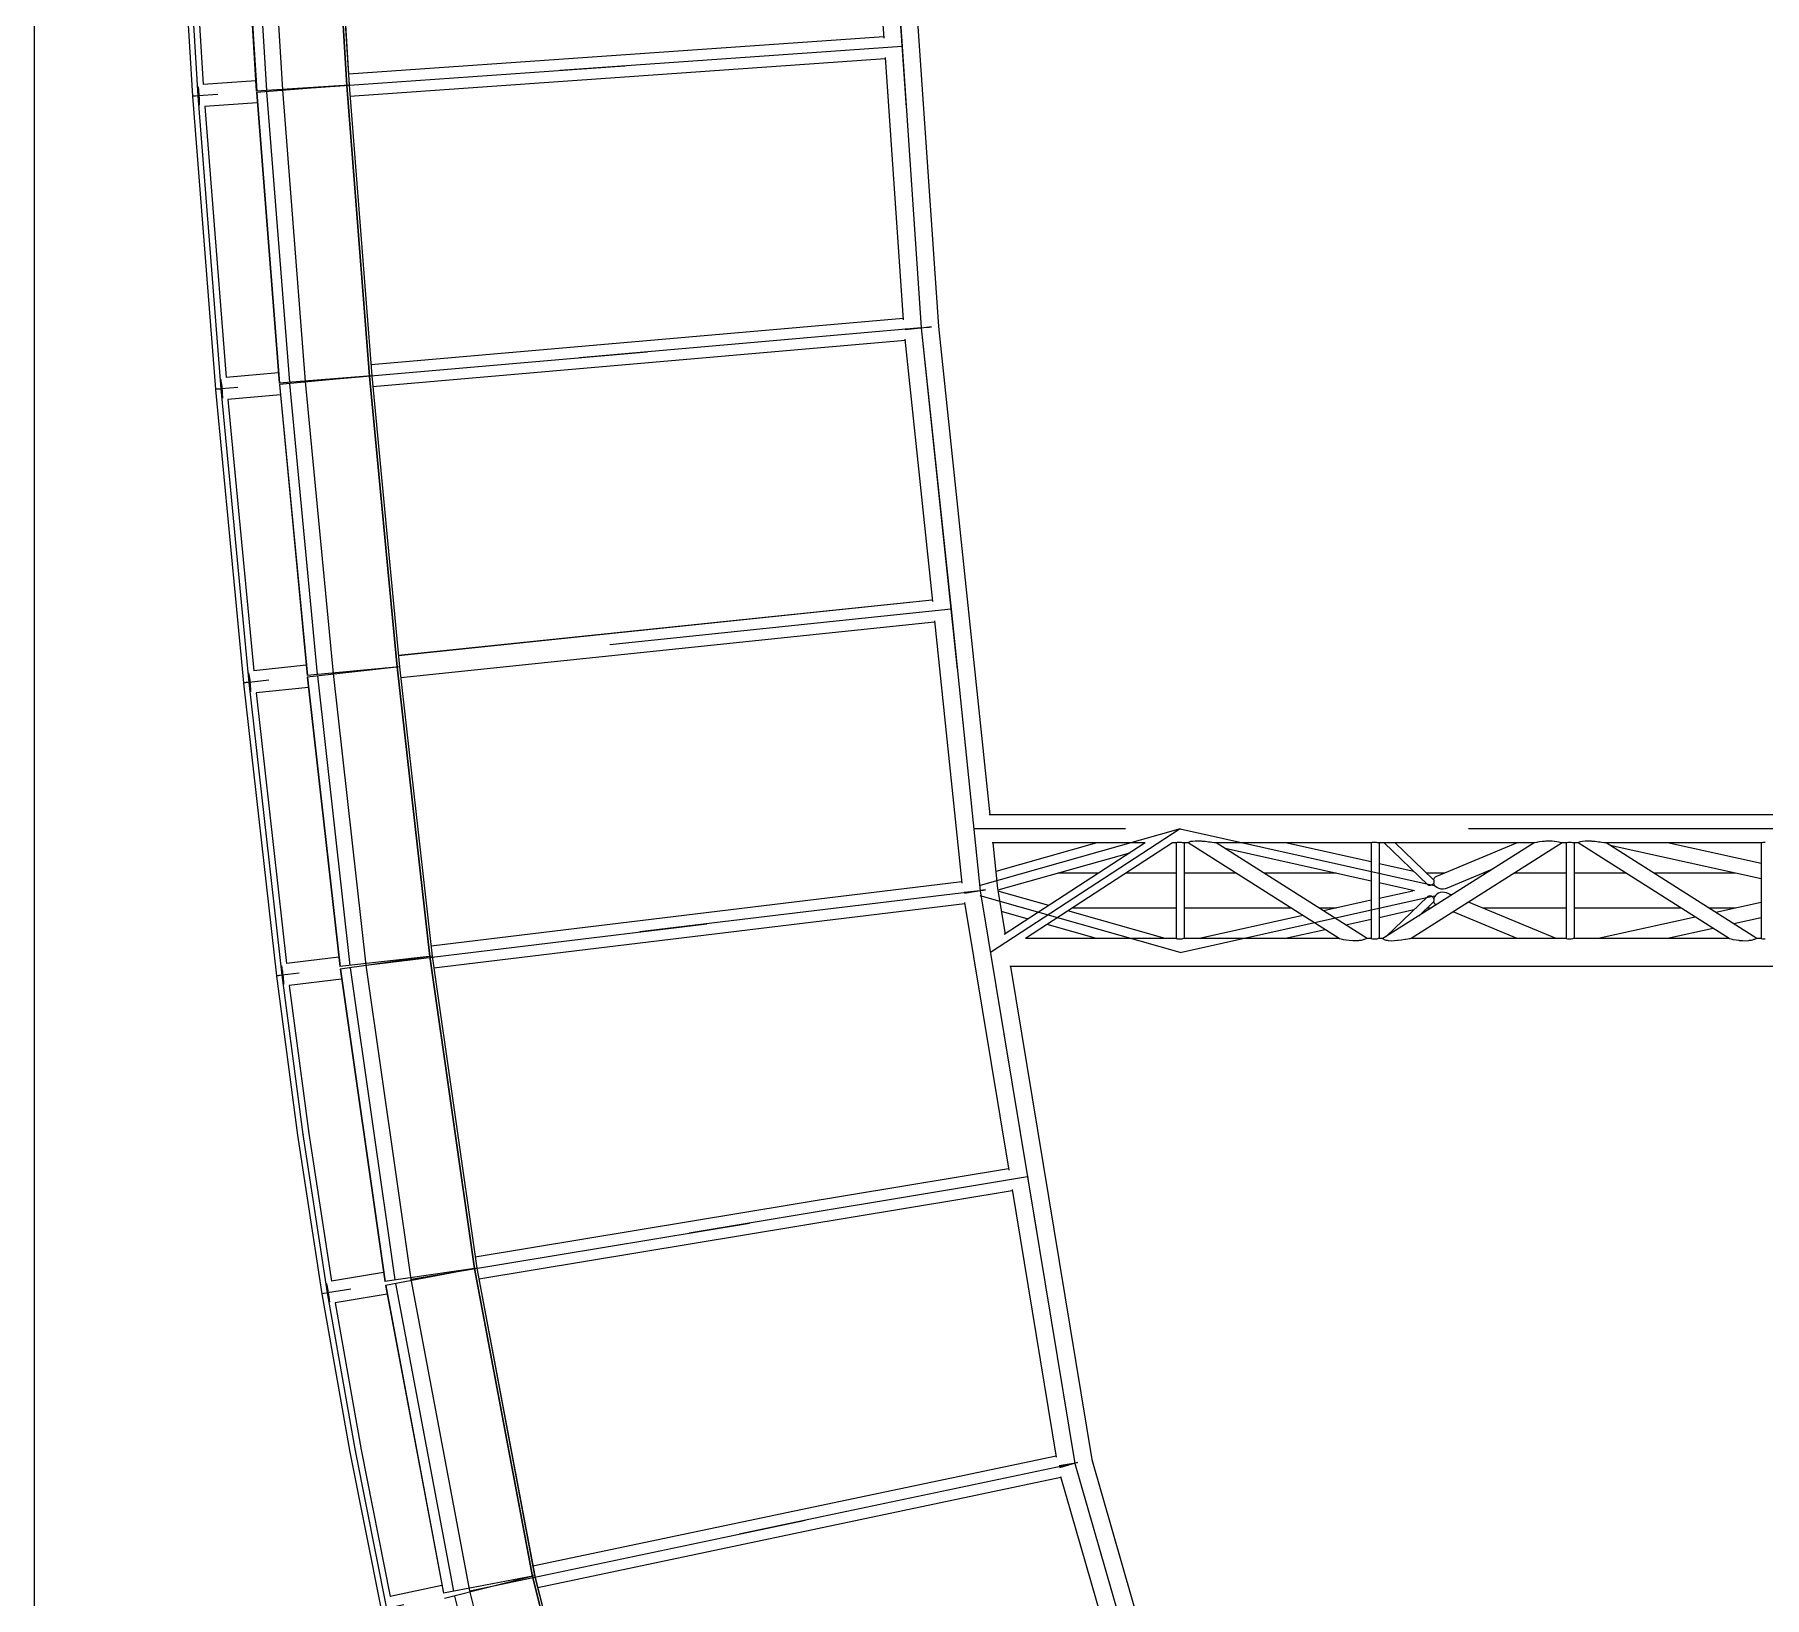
# Model space of a CAD drawing. Header units: millimetres. Extents: x 150209.93 to 150215.05, y 136675.65 to 136679.93.
# Drawn here: x 150209.925 to 150210.429, y 136676.933 to 136677.388 of the extents above; entities that cross this region are included whole.
import ezdxf

# ---------------------------------------------------------------- set-up
doc = ezdxf.new("R2010")
doc.units = ezdxf.units.MM
doc.header["$LTSCALE"] = 0.25
doc.linetypes.add('CENTER', pattern=[50.8, 31.75, -6.35, 6.35, -6.35])
doc.linetypes.add('XKITLINE00', pattern=[0])

# ---------------------------------------------------------------- blocks, each defined once
blk = doc.blocks.new('çatıı')
at = {"color": 8, "linetype": 'CENTER'}
for p, q in [((6220.7, 9180.3), (6277.3, 8360.3)), ((6220.7, 9180.3), (6277.3, 8360.3)), ((6220.7, 9180.3), (6249.4, 8770.3)), ((5346.6, 8707.2), (5320.5, 9132.6)), ((5440, 8713.7), (5413.9, 9137.4)), ((5223.4, 8698.5), (5197.1, 9126.1)), ((6249.4, 8770.3), (5223.4, 8698.5)), ((5346.6, 8707.2), (6249.4, 8770.3)), ((6249.4, 8770.3), (6277.3, 8360.3)), ((5256.9, 8271.5), (5223.4, 8698.5)), ((5379.9, 8282.2), (5346.6, 8707.2)), ((5473.2, 8290.3), (5440, 8713.7)), ((6277.3, 8360.3), (5256.9, 8271.5)), ((5379.9, 8282.2), (6277.3, 8360.3)), ((6277.3, 8360.3), (6363.3, 7540.3)), ((6277.3, 8360.3), (6363.3, 7540.3)), ((6277.3, 8360.3), (6320.7, 7950.3)), ((5297.7, 7843.9), (5256.9, 8271.5)), ((5420.5, 7856.6), (5379.9, 8282.2)), ((5513.6, 7866.3), (5473.2, 8290.3)), ((6320.7, 7950.3), (5297.7, 7843.9)), ((6320.7, 7950.3), (5420.5, 7856.6)), ((6320.7, 7950.3), (6363.3, 7540.3)), ((5345.8, 7417), (5297.7, 7843.9)), ((5468.4, 7431.8), (5420.5, 7856.6)), ((5561.1, 7444.5), (5513.6, 7866.3)), ((7574.7, 7630.3), (6354, 7630.3)), ((6654.7, 7630.3), (6363.3, 7547.8)), ((6654.7, 7630.3), (6378.2, 7450.3)), ((6654.7, 7630.3), (7024.8, 7547.8)), ((6363.3, 7540.3), (5345.8, 7417)), ((5468.4, 7431.8), (6363.3, 7540.3)), ((6363.3, 7540.3), (6432.3, 7123.1)), ((6363.3, 7540.3), (6501.3, 6705.8)), ((6363.3, 7540.3), (6501.3, 6705.8)), ((6654.7, 7450.3), (6363.3, 7532.8)), ((6654.7, 7450.3), (7024.8, 7532.8)), ((5626.2, 6989.6), (5561.1, 7444.5)), ((5376.3, 7185.2), (5345.8, 7417)), ((5533.8, 6974.3), (5468.4, 7431.8)), ((5411.9, 6954.1), (5376.3, 7185.2)), ((6432.3, 7123.1), (5411.9, 6954.1)), ((5533.8, 6974.3), (6432.4, 7123.1)), ((6432.3, 7123.1), (6501.3, 6705.8)), ((5710.5, 6541.1), (5626.2, 6989.6)), ((5619.2, 6519.9), (5533.8, 6974.3)), ((5452.6, 6723.8), (5411.9, 6954.1)), ((5498.4, 6494.5), (5452.6, 6723.8)), ((6501.3, 6705.8), (5498.4, 6494.5)), ((5619.2, 6519.9), (6501.3, 6705.8)), ((6501.3, 6705.8), (6731.6, 5903.8)), ((6501.3, 6705.8), (6731.6, 5903.8)), ((6501.3, 6705.8), (6616.5, 6304.8)), ((5827.2, 6077.5), (5710.5, 6541.1)), ((5737, 6051.8), (5619.2, 6519.9))]:
    blk.add_line(p, q, dxfattribs=at)
at = {"color": 8, "linetype": 'XKITLINE00'}
for p, q in [((6196.3, 9164.8), (6222.7, 8782.6)), ((5282.1, 9129.3), (5308.1, 8705.6)), ((5282.6, 9129.3), (5308.6, 8705.6)), ((5296.9, 9130.2), (5322.9, 8706.5)), ((5413.9, 9137.4), (5440, 8713.7)), ((5417.2, 9137.5), (5443.2, 8713.9)), ((5417.3, 9137.6), (5443.3, 8713.9)), ((5188.7, 9125.6), (5215, 8698)), ((5206.5, 9110.5), (5230.8, 8715.2)), ((6253.8, 9070), (6302.6, 8362.5)), ((6222.5, 8784.6), (5442.3, 8730)), ((6222.5, 8784.6), (5442.3, 8730)), ((6224.7, 8752.4), (5444.6, 8697.8)), ((6224.7, 8752.4), (5444.6, 8697.8)), ((6224.6, 8754.4), (6251, 8372.2)), ((5224.4, 8698.6), (5215, 8697.9)), ((5224.4, 8698.6), (5219.2, 8698.3)), ((5222.9, 8712.3), (5223, 8712)), ((5223, 8712), (5223.3, 8710)), ((5223, 8711.7), (5223, 8711.5)), ((5223, 8711.5), (5223.3, 8709.6)), ((5223.3, 8710), (5223.6, 8707.6)), ((5223.3, 8709.6), (5223.6, 8707.3)), ((5223.6, 8707.6), (5223.9, 8704.8)), ((5223.6, 8707.3), (5223.9, 8704.6)), ((5223.9, 8704.8), (5224.2, 8701.8)), ((5223.9, 8704.6), (5224.1, 8701.7)), ((5224.1, 8701.7), (5224.4, 8698.6)), ((5224.2, 8701.8), (5224.4, 8698.6)), ((5224.4, 8698.6), (5224.6, 8695.5)), ((5224.4, 8698.6), (5224.6, 8695.6)), ((5307.2, 8720.6), (5230.8, 8715.3)), ((5443.3, 8713.9), (5308.1, 8705.6)), ((5443.3, 8714), (5308.3, 8703.4)), ((5308.3, 8703.4), (5341.5, 8280)), ((5308.7, 8703.4), (5341.9, 8280)), ((5323.1, 8704.5), (5356.3, 8281.2)), ((5440, 8713.7), (5473.2, 8290.3)), ((5443.2, 8713.9), (5476.4, 8290.6)), ((5443.2, 8713.9), (5443.2, 8713.9)), ((5443.2, 8713.9), (5443.2, 8713.9)), ((5443.3, 8714), (5476.5, 8290.6)), ((5216.1, 8698.1), (5215, 8698)), ((5215, 8697.9), (5248.5, 8270.9)), ((5219.2, 8698.3), (5216.1, 8698.1)), ((5219.4, 8698.3), (5219.2, 8698.3)), ((5222.4, 8698.5), (5222.4, 8698.5)), ((5222.4, 8698.5), (5222.4, 8698.5)), ((5222.4, 8698.5), (5222.4, 8698.5)), ((5222.4, 8698.5), (5222.4, 8698.5)), ((5224.6, 8695.6), (5224.7, 8692.7)), ((5224.6, 8695.5), (5224.7, 8692.4)), ((5224.7, 8692.7), (5224.8, 8690)), ((5224.7, 8692.4), (5224.8, 8689.7)), ((5224.8, 8690), (5224.8, 8687.6)), ((5224.8, 8689.7), (5224.9, 8687.2)), ((5224.8, 8687.6), (5224.8, 8685.6)), ((5224.8, 8685.6), (5224.8, 8685.5)), ((5224.9, 8687.2), (5224.9, 8685.2)), ((5224.9, 8685.2), (5224.9, 8684.9)), ((5309.4, 8688.4), (5233, 8683)), ((5233, 8683.1), (5264, 8288.3)), ((6250.8, 8374.2), (5475.3, 8306.7)), ((6250.8, 8374.2), (5475.3, 8306.7)), ((6281.2, 8360.7), (6253.9, 8357.8)), ((6281.2, 8360.5), (6253.9, 8358.7)), ((6272.4, 8359.9), (6272.4, 8359.8)), ((6272.6, 8360), (6272.6, 8359.8)), ((6285.1, 8361.1), (6281.2, 8360.7)), ((6285.1, 8360.8), (6281.2, 8360.5)), ((6288.7, 8361.5), (6285.1, 8361.1)), ((6288.8, 8361.1), (6285.1, 8360.8)), ((6292.1, 8361.8), (6288.7, 8361.5)), ((6292.2, 8361.3), (6288.8, 8361.1)), ((6302.6, 8362.5), (6377.3, 7650.6)), ((6253.6, 8342), (5478.1, 8274.6)), ((6253.6, 8342), (5478.1, 8274.5)), ((6253.4, 8344), (6293.6, 7961.7)), ((5257.8, 8271.6), (5248.5, 8270.7)), ((5250.9, 8271.1), (5248.5, 8270.9)), ((5248.5, 8270.7), (5289.3, 7843.1)), ((5254.7, 8271.3), (5250.9, 8271.1)), ((5257.8, 8271.6), (5254.7, 8271.3)), ((5255.9, 8271.4), (5255.9, 8271.4)), ((5255.9, 8271.4), (5255.9, 8271.4)), ((5255.9, 8271.4), (5255.9, 8271.4)), ((5255.9, 8271.4), (5255.9, 8271.4)), ((5256.2, 8285.3), (5256.3, 8284.9)), ((5256.3, 8284.9), (5256.6, 8283)), ((5256.3, 8284.6), (5256.3, 8284.5)), ((5256.3, 8284.5), (5256.6, 8282.6)), ((5256.6, 8283), (5256.9, 8280.5)), ((5256.6, 8282.6), (5256.9, 8280.2)), ((5256.9, 8280.5), (5257.3, 8277.8)), ((5256.9, 8280.2), (5257.3, 8277.5)), ((5257.3, 8277.8), (5257.6, 8274.7)), ((5257.3, 8277.5), (5257.6, 8274.6)), ((5257.6, 8274.7), (5257.9, 8271.6)), ((5257.6, 8274.6), (5257.8, 8271.6)), ((5257.8, 8271.6), (5258.1, 8268.6)), ((5257.9, 8271.6), (5258.1, 8268.5)), ((5340.3, 8295), (5264, 8288.3)), ((5476.5, 8290.6), (5341.5, 8280)), ((5476.5, 8290.6), (5341.7, 8277.8)), ((5341.7, 8277.8), (5382.1, 7853.8)), ((5342.1, 8277.8), (5382.6, 7853.8)), ((5356.4, 8279.2), (5396.9, 7855.2)), ((5473.2, 8290.3), (5513.6, 7866.3)), ((5476.4, 8290.6), (5516.9, 7866.7)), ((5476.4, 8290.6), (5476.4, 8290.6)), ((5476.4, 8290.6), (5476.4, 8290.6)), ((5476.5, 8290.6), (5517, 7866.6)), ((5258.1, 8268.6), (5258.3, 8265.7)), ((5258.1, 8268.5), (5258.3, 8265.4)), ((5258.3, 8265.7), (5258.4, 8263)), ((5258.3, 8265.4), (5258.5, 8262.7)), ((5258.4, 8263), (5258.5, 8260.6)), ((5258.5, 8262.7), (5258.6, 8260.2)), ((5258.5, 8260.6), (5258.5, 8258.6)), ((5258.5, 8258.6), (5258.5, 8258.5)), ((5258.6, 8260.2), (5258.6, 8258.2)), ((5258.6, 8258.2), (5258.6, 8257.9)), ((5343.1, 8262.8), (5266.8, 8256.2)), ((5266.8, 8256.2), (5304.5, 7860.8)), ((6293.3, 7963.7), (5515.5, 7882.7)), ((6293.3, 7963.7), (5515.5, 7882.8)), ((6296.7, 7931.6), (5518.8, 7850.6)), ((6296.7, 7931.5), (5518.8, 7850.6)), ((6296.5, 7933.6), (6336.6, 7551.3)), ((5380.7, 7868.7), (5304.5, 7860.8)), ((5517, 7866.6), (5382.1, 7853.8)), ((5517, 7866.7), (5382.4, 7851.5)), ((5516.9, 7866.7), (5516.9, 7866.6)), ((5516.9, 7866.7), (5516.9, 7866.7)), ((5516.9, 7866.6), (5564.3, 7444.9)), ((5517, 7866.7), (5564.5, 7444.8)), ((5298.7, 7844), (5289.3, 7842.9)), ((5291.8, 7843.3), (5289.3, 7843.1)), ((5289.3, 7842.9), (5337.4, 7416)), ((5293.7, 7843.5), (5291.8, 7843.3)), ((5298.7, 7844), (5293.5, 7843.5)), ((5296.7, 7843.8), (5296.7, 7843.8)), ((5296.7, 7843.8), (5296.7, 7843.7)), ((5296.7, 7843.8), (5296.7, 7843.8)), ((5296.7, 7843.8), (5296.7, 7843.8)), ((5296.8, 7857.6), (5296.9, 7857.3)), ((5296.9, 7857.3), (5297.2, 7855.3)), ((5296.9, 7857), (5296.9, 7856.8)), ((5296.9, 7856.8), (5297.2, 7854.9)), ((5297.2, 7855.3), (5297.6, 7852.9)), ((5297.2, 7854.9), (5297.6, 7852.6)), ((5297.6, 7852.9), (5298, 7850.1)), ((5297.6, 7852.6), (5298, 7849.9)), ((5298, 7850.1), (5298.4, 7847.1)), ((5298, 7849.9), (5298.3, 7847)), ((5298.3, 7847), (5298.7, 7844)), ((5298.4, 7847.1), (5298.7, 7844)), ((5298.7, 7844), (5299, 7840.8)), ((5298.7, 7844), (5299, 7840.9)), ((5382.4, 7851.5), (5429.9, 7429.7)), ((5382.8, 7851.6), (5430.3, 7429.7)), ((5397.1, 7853.2), (5444.6, 7431.3)), ((5513.6, 7866.3), (5561.1, 7444.5)), ((5299, 7840.9), (5299.2, 7838)), ((5299, 7840.8), (5299.3, 7837.8)), ((5299.2, 7838), (5299.4, 7835.3)), ((5299.3, 7837.8), (5299.5, 7835)), ((5299.4, 7835.3), (5299.5, 7833)), ((5299.5, 7835), (5299.6, 7832.6)), ((5299.5, 7833), (5299.6, 7831)), ((5299.6, 7832.6), (5299.6, 7830.6)), ((5299.6, 7831), (5299.6, 7830.9)), ((5299.6, 7830.6), (5299.6, 7830.2)), ((5307.8, 7828.7), (5352.3, 7434)), ((5384, 7836.6), (5307.9, 7828.7)), ((7574.7, 7650.6), (6376.5, 7650.6)), ((6603.5, 7610), (6380.5, 7610)), ((6381.5, 7610), (6388.5, 7543.7)), ((6533, 7610), (6385.9, 7568.3)), ((6580.8, 7595.2), (6389, 7540.9)), ((6603.7, 7610.1), (6398.2, 7476.3)), ((6643.5, 7610), (6429.4, 7470.6)), ((6649, 7610), (6643.2, 7610)), ((6649, 7610), (6649, 7470.5)), ((6649.2, 7610), (6649, 7610)), ((6649.5, 7610.1), (6649.2, 7610)), ((6650.1, 7610.3), (6649.5, 7610.1)), ((6651.3, 7610.5), (6650.1, 7610.3)), ((6652.9, 7610.6), (6651.3, 7610.5)), ((6654.7, 7610.5), (6652.9, 7610.6)), ((6656.4, 7610.4), (6654.7, 7610.5)), ((6658, 7610.1), (6656.4, 7610.4)), ((6658.1, 7610.1), (6658, 7610.1)), ((6659.3, 7610), (6658.1, 7610.1)), ((6660.1, 7609.9), (6659.3, 7610)), ((6666.4, 7610), (6659.4, 7610)), ((6659.9, 7610), (6659.8, 7609.9)), ((6660.2, 7610), (6660.1, 7609.9)), ((6660.1, 7609.9), (6660.1, 7609.9)), ((6660.4, 7610), (6660.4, 7470.6)), ((6666.4, 7610.1), (6666.3, 7610)), ((6666.3, 7610), (6666.4, 7609.9)), ((6666.7, 7610.5), (6666.4, 7610.1)), ((6886.4, 7470.5), (6666.4, 7609.9)), ((6667.7, 7610.8), (6666.7, 7610.5)), ((6668, 7611.1), (6667.7, 7610.8)), ((6669.9, 7611.8), (6668, 7611.1)), ((6672.7, 7612.2), (6669.9, 7611.8)), ((6672.8, 7612.2), (6672.7, 7612.2)), ((6676.4, 7612.6), (6672.8, 7612.2)), ((6680.8, 7612.7), (6676.4, 7612.6)), ((6685.9, 7612.3), (6680.8, 7612.7)), ((6687, 7612.2), (6685.9, 7612.3)), ((6691.1, 7611.9), (6687, 7612.2)), ((6696.1, 7611.2), (6691.1, 7611.9)), ((6698.5, 7610.8), (6696.1, 7611.2)), ((6700.6, 7610.6), (6698.5, 7610.8)), ((6704.1, 7610.1), (6700.6, 7610.6)), ((6704.5, 7610.1), (6704.1, 7610.1)), ((6706.2, 7610), (6704.5, 7610.1)), ((6933.2, 7610), (6706, 7610)), ((6706.9, 7609.9), (6706.2, 7610)), ((6707, 7610), (6706.9, 7609.9)), ((6927.1, 7470.6), (6707.1, 7610)), ((6933.1, 7554.3), (6720.1, 7601.7)), ((6933.1, 7582.1), (6808.3, 7610)), ((6933.1, 7610), (6933.1, 7470.5)), ((6933.4, 7610), (6933.1, 7610)), ((6933.7, 7610.1), (6933.4, 7610)), ((6934.2, 7610.3), (6933.7, 7610.1)), ((6935.5, 7610.5), (6934.2, 7610.3)), ((6937.1, 7610.5), (6935.5, 7610.5)), ((6938.8, 7610.5), (6937.1, 7610.5)), ((6940.6, 7610.3), (6938.8, 7610.5)), ((6942.2, 7610.1), (6940.6, 7610.3)), ((6942.2, 7610.1), (6942.2, 7610.1)), ((6943.4, 7610), (6942.2, 7610.1)), ((6944.2, 7609.9), (6943.4, 7610)), ((7170.5, 7610), (6943.6, 7610)), ((6944, 7610), (6944, 7609.9)), ((6944.3, 7609.9), (6944.2, 7609.9)), ((6944.4, 7610), (6944.3, 7609.9)), ((6944.5, 7610), (6944.5, 7470.6)), ((7170.6, 7610), (6950.2, 7470.4)), ((7015.7, 7548.7), (6951.8, 7610)), ((7023.1, 7557.2), (6968.1, 7610)), ((7211.3, 7610), (6991.3, 7470.6)), ((7145.7, 7610), (7028.2, 7561.1)), ((7171.3, 7610.1), (7170.6, 7610)), ((7171.8, 7610.2), (7171.3, 7610.1)), ((7174.5, 7610.7), (7171.8, 7610.2)), ((7175.4, 7610.8), (7174.5, 7610.7)), ((7178.3, 7611.4), (7175.4, 7610.8)), ((7182.7, 7612), (7178.3, 7611.4)), ((7185.5, 7612.2), (7182.7, 7612)), ((7187.5, 7612.4), (7185.5, 7612.2)), ((7192.3, 7612.7), (7187.5, 7612.4)), ((7196.7, 7612.6), (7192.3, 7612.7)), ((7199.7, 7612.2), (7196.7, 7612.6)), ((7200.5, 7612.1), (7199.7, 7612.2)), ((7203.9, 7611.6), (7200.5, 7612.1)), ((7206.4, 7610.9), (7203.9, 7611.6)), ((7206.6, 7610.8), (7206.4, 7610.9)), ((7208.6, 7610.4), (7206.6, 7610.8)), ((7209.5, 7610.1), (7208.6, 7610.4)), ((7210.1, 7610), (7209.5, 7610.1)), ((7211.1, 7609.9), (7210.1, 7610)), ((7217.4, 7610), (7210.6, 7610)), ((7211.3, 7610), (7211.1, 7609.9)), ((7211.1, 7609.9), (7211.1, 7609.9)), ((7217.3, 7610), (7217.3, 7470.5)), ((7217.6, 7610), (7217.3, 7610)), ((7217.8, 7610), (7217.6, 7610)), ((7218.4, 7610.2), (7217.8, 7610)), ((7219.6, 7610.4), (7218.4, 7610.2)), ((7221.2, 7610.5), (7219.6, 7610.4)), ((7223, 7610.5), (7221.2, 7610.5)), ((7224.7, 7610.3), (7223, 7610.5)), ((7226.3, 7610.1), (7224.7, 7610.3)), ((7226.4, 7610), (7226.3, 7610.1)), ((7227.6, 7610), (7226.4, 7610)), ((7234.7, 7610), (7227.6, 7610)), ((7228.4, 7609.9), (7227.6, 7610)), ((7228.2, 7610), (7228.1, 7609.9)), ((7228.5, 7609.9), (7228.4, 7609.9)), ((7228.5, 7610), (7228.5, 7609.9)), ((7228.7, 7610), (7228.7, 7470.6)), ((7235.1, 7610.5), (7234.7, 7610)), ((7234.7, 7610), (7234.7, 7609.9)), ((7234.7, 7610), (7234.7, 7610)), ((7454.8, 7470.5), (7234.7, 7609.9)), ((7236.1, 7610.8), (7235.1, 7610.5)), ((7236.3, 7611.1), (7236.1, 7610.8)), ((7238.3, 7611.7), (7236.3, 7611.1)), ((7241, 7612.1), (7238.3, 7611.7)), ((7241.2, 7612.2), (7241, 7612.1)), ((7244.8, 7612.6), (7241.2, 7612.2)), ((7249.2, 7612.6), (7244.8, 7612.6)), ((7254.3, 7612.3), (7249.2, 7612.6)), ((7255.4, 7612.1), (7254.3, 7612.3)), ((7259.5, 7611.8), (7255.4, 7612.1)), ((7264.6, 7611.2), (7259.5, 7611.8)), ((7266.8, 7610.8), (7264.6, 7611.2)), ((7269, 7610.6), (7266.8, 7610.8)), ((7272.5, 7610.1), (7269, 7610.6)), ((7272.8, 7610), (7272.5, 7610.1)), ((7274.6, 7610), (7272.8, 7610)), ((7501.5, 7610), (7274.1, 7610)), ((7275.2, 7609.9), (7274.6, 7610)), ((7275.2, 7610), (7275.2, 7609.9)), ((7495.4, 7470.6), (7275.4, 7610)), ((7501.4, 7557.4), (7281.5, 7606.1)), ((7501.4, 7579.8), (7365.1, 7610)), ((7501.4, 7610), (7501.4, 7470.5)), ((7501.7, 7610), (7501.4, 7610)), ((7502, 7610), (7501.7, 7610)), ((7502.5, 7610.2), (7502, 7610)), ((7503.8, 7610.4), (7502.5, 7610.2)), ((7505.4, 7610.5), (7503.8, 7610.4)), ((7507.1, 7610.5), (7505.4, 7610.5)), ((6535.5, 7565.7), (6476.5, 7565.7)), ((6649, 7565.7), (6575.5, 7565.7)), ((6736.3, 7565.7), (6660.4, 7565.7)), ((6881.9, 7565.7), (6777, 7565.7)), ((6995.2, 7568.3), (6944.5, 7579.6)), ((7039.3, 7565.7), (7014.2, 7565.7)), ((7108.9, 7571), (7044, 7543.9)), ((7100.6, 7565.7), (7096.3, 7565.7)), ((7217.3, 7565.7), (7141.4, 7565.7)), ((7304.6, 7565.7), (7228.7, 7565.7)), ((7464.1, 7565.7), (7345.4, 7565.7)), ((6336.4, 7553.3), (5562.8, 7459.5)), ((6336.4, 7553.3), (5562.8, 7459.5)), ((6363.3, 7540.3), (6340, 7537.8)), ((6363.3, 7540.3), (6340.1, 7536.4)), ((6358.5, 7539.8), (6358.6, 7539.5)), ((6358.7, 7539.8), (6358.7, 7539.5)), ((6367.2, 7540.9), (6363.3, 7540.3)), ((6367.3, 7540.7), (6363.3, 7540.3)), ((6371.1, 7541.6), (6367.2, 7540.9)), ((6371.1, 7541.1), (6367.3, 7540.7)), ((6388.5, 7543.7), (6399.5, 7477.1)), ((6463.3, 7518.7), (6390.8, 7539.2)), ((6996.1, 7540.2), (6944.5, 7551.7)), ((6993.6, 7539.8), (6944.5, 7528.9)), ((7017.2, 7548), (7015.7, 7548.7)), ((7018.9, 7547.8), (7017.2, 7548)), ((7020.6, 7548.1), (7018.9, 7547.8)), ((7022.2, 7548.9), (7020.6, 7548.1)), ((7023.3, 7550), (7022.2, 7548.9)), ((7023.1, 7557.2), (7023, 7557.2)), ((7023.4, 7556.8), (7023.1, 7557.2)), ((7023.5, 7550.2), (7023.3, 7550)), ((7023.9, 7556.4), (7023.4, 7556.8)), ((7024, 7551), (7023.5, 7550.2)), ((7024, 7556.6), (7023.9, 7556.4)), ((7024.1, 7556.8), (7024, 7556.6)), ((7024, 7556.3), (7024.2, 7555.5)), ((7024.2, 7551.8), (7024, 7551)), ((7024.8, 7558.4), (7024.1, 7556.8)), ((7024.1, 7551.3), (7024.4, 7550.1)), ((7024.2, 7555.5), (7024.3, 7555.2)), ((7024.4, 7553.4), (7024.2, 7551.8)), ((7024.3, 7555.2), (7024.4, 7553.6)), ((7024.4, 7553.6), (7024.4, 7553.4)), ((7024.4, 7550.1), (7024.6, 7550)), ((7024.6, 7550), (7025.6, 7548)), ((7026, 7559.6), (7024.8, 7558.4)), ((7025.6, 7548), (7027.3, 7546.2)), ((7026.3, 7559.9), (7026, 7559.6)), ((7028.2, 7561.1), (7026.3, 7559.9)), ((7027.3, 7546.2), (7027.4, 7546.1)), ((7029.5, 7544.5), (7027.4, 7546.1)), ((7032.1, 7543.3), (7029.5, 7544.5)), ((7035, 7542.7), (7032.1, 7543.3)), ((7038, 7542.6), (7035, 7542.7)), ((7041.1, 7543), (7038, 7542.6)), ((7044, 7543.9), (7041.1, 7543)), ((6340.7, 7521.3), (5567, 7427.5)), ((6340.7, 7521.3), (5567, 7427.5)), ((6340.4, 7523.1), (6404.9, 7132.9)), ((6649, 7514.9), (6497.4, 7514.9)), ((6816.5, 7514.9), (6660.4, 7514.9)), ((6881.8, 7514.9), (6857.2, 7514.9)), ((6933.1, 7526.3), (6863.6, 7510.8)), ((7015.5, 7531.8), (6954.4, 7473.1)), ((7023, 7523.2), (7002.3, 7503.4)), ((7020.4, 7514.9), (7014.2, 7514.9)), ((7017.1, 7532.5), (7015.5, 7531.8)), ((7016.5, 7517), (7016.4, 7516.9)), ((7018.8, 7532.7), (7017.1, 7532.5)), ((7020.5, 7532.3), (7018.8, 7532.7)), ((7022.1, 7531.5), (7020.5, 7532.3)), ((7023.2, 7530.4), (7022.1, 7531.5)), ((7023, 7523.2), (7022.9, 7523.2)), ((7023.3, 7523.6), (7023, 7523.2)), ((7023.4, 7530.3), (7023.2, 7530.4)), ((7024, 7524.2), (7023.3, 7523.6)), ((7023.4, 7530.3), (7024.1, 7529.1)), ((7024.2, 7525), (7024, 7524.3)), ((7024, 7524.4), (7024.3, 7523.7)), ((7024.2, 7529.2), (7024.1, 7528.9)), ((7024.1, 7529.1), (7024.2, 7528.7)), ((7024.8, 7530.5), (7024.2, 7529.2)), ((7024.2, 7528.7), (7024.3, 7527.1)), ((7024.3, 7525.4), (7024.2, 7525)), ((7024.3, 7527.1), (7024.4, 7526.9)), ((7024.4, 7526.9), (7024.3, 7525.4)), ((7024.3, 7523.7), (7024.5, 7522.9)), ((7024.5, 7522.9), (7025.6, 7521.3)), ((7025.2, 7531.4), (7024.8, 7530.5)), ((7026.7, 7533.5), (7025.2, 7531.4)), ((7026.2, 7520.8), (7025.6, 7521.3)), ((7027.3, 7520), (7026.2, 7520.8)), ((7027.6, 7534.3), (7026.7, 7533.5)), ((7028, 7519.7), (7027.3, 7520)), ((7028.6, 7535.2), (7027.6, 7534.3)), ((7031, 7536.6), (7028.6, 7535.2)), ((7033.8, 7537.5), (7031, 7536.6)), ((7036.8, 7537.9), (7033.8, 7537.5)), ((7039.9, 7537.7), (7036.8, 7537.9)), ((7042.9, 7537), (7039.9, 7537.7)), ((7050.4, 7533.9), (7042.9, 7537)), ((7202.6, 7470.6), (7075, 7523.6)), ((7217.3, 7514.9), (7096.1, 7514.9)), ((7384.8, 7514.9), (7228.7, 7514.9)), ((7464, 7514.9), (7425.6, 7514.9)), ((7501.4, 7523.2), (7435.5, 7508.6)), ((6432.9, 7498.9), (6394.1, 7509.9)), ((6532.9, 7470.6), (6460.8, 7491)), ((6633, 7470.6), (6491.1, 7510.8)), ((6833.5, 7504.1), (6683, 7470.6)), ((6933.1, 7498.4), (6896.3, 7490.2)), ((6995.2, 7512.2), (6944.5, 7500.9)), ((7145.8, 7470.6), (7052.6, 7509.4)), ((7405.3, 7501.9), (7264, 7470.6)), ((7501.4, 7500.7), (7461.7, 7492)), ((6649, 7470.6), (6429.3, 7470.6)), ((6649.2, 7470.3), (6649, 7470.5)), ((6649.5, 7470.2), (6649.2, 7470.3)), ((6650.1, 7470), (6649.5, 7470.2)), ((6651.3, 7469.7), (6650.1, 7470)), ((6652.9, 7469.6), (6651.3, 7469.7)), ((6654.7, 7469.6), (6652.9, 7469.6)), ((6656.4, 7469.8), (6654.7, 7469.6)), ((6658, 7470.2), (6656.4, 7469.8)), ((6658.1, 7470.2), (6658, 7470.2)), ((6659.3, 7470.4), (6658.1, 7470.2)), ((6660.1, 7470.6), (6659.3, 7470.4)), ((6886.4, 7470.6), (6659.9, 7470.6)), ((6660.4, 7470.6), (6660.1, 7470.7)), ((6660.1, 7470.7), (6660.1, 7470.6)), ((6866.1, 7483.4), (6808.4, 7470.6)), ((6887, 7470.2), (6886.4, 7470.5)), ((6887.2, 7470.2), (6887, 7470.2)), ((6889.2, 7469.6), (6887.2, 7470.2)), ((6891.4, 7469.2), (6889.2, 7469.6)), ((6892.5, 7468.9), (6891.4, 7469.2)), ((6896.7, 7468.1), (6892.5, 7468.9)), ((6901.1, 7467.5), (6896.7, 7468.1)), ((6901.2, 7467.5), (6901.1, 7467.5)), ((6906.1, 7467.1), (6901.2, 7467.5)), ((6910.7, 7467), (6906.1, 7467.1)), ((6914.7, 7467.4), (6910.7, 7467)), ((6915.5, 7467.5), (6914.7, 7467.4)), ((6918.3, 7467.9), (6915.5, 7467.5)), ((6921.2, 7468.7), (6918.3, 7467.9)), ((6922.2, 7469.2), (6921.2, 7468.7)), ((6923.5, 7469.4), (6922.2, 7469.2)), ((6925.2, 7470.1), (6923.5, 7469.4)), ((6925.3, 7470.2), (6925.2, 7470.1)), ((6926.5, 7470.5), (6925.3, 7470.2)), ((6926.7, 7470.7), (6926.5, 7470.5)), ((6933.1, 7470.6), (6926.6, 7470.6)), ((6927.1, 7470.6), (6926.7, 7470.7)), ((6927.1, 7470.6), (6927.1, 7470.6)), ((6933.4, 7470.3), (6933.1, 7470.5)), ((6933.7, 7470.2), (6933.4, 7470.3)), ((6934.2, 7469.9), (6933.7, 7470.2)), ((6935.5, 7469.7), (6934.2, 7469.9)), ((6937.1, 7469.5), (6935.5, 7469.7)), ((6938.8, 7469.6), (6937.1, 7469.5)), ((6940.6, 7469.8), (6938.8, 7469.6)), ((6942.2, 7470.2), (6940.6, 7469.8)), ((6943.4, 7470.4), (6942.2, 7470.2)), ((6942.2, 7470.2), (6942.2, 7470.2)), ((6944.2, 7470.6), (6943.4, 7470.4)), ((6950.5, 7470.6), (6944.1, 7470.6)), ((6944.3, 7470.7), (6944.2, 7470.6)), ((6944.5, 7470.6), (6944.3, 7470.7)), ((6950.5, 7470.2), (6950.2, 7470.4)), ((6950.5, 7470.2), (6950.4, 7469.9)), ((6951.2, 7469.3), (6950.4, 7469.9)), ((6951.7, 7469.1), (6951.2, 7469.3)), ((6952.6, 7468.5), (6951.7, 7469.1)), ((6955, 7467.8), (6952.6, 7468.5)), ((6957, 7467.5), (6955, 7467.8)), ((6958.2, 7467.2), (6957, 7467.5)), ((6962.2, 7466.9), (6958.2, 7467.2)), ((6967, 7467), (6962.2, 7466.9)), ((6971.3, 7467.5), (6967, 7467)), ((6972.2, 7467.5), (6971.3, 7467.5)), ((6977.4, 7468.1), (6972.2, 7467.5)), ((6982.4, 7469), (6977.4, 7468.1)), ((6982.9, 7469.1), (6982.4, 7469)), ((6986.4, 7469.7), (6982.9, 7469.1)), ((6988.8, 7470.2), (6986.4, 7469.7)), ((6989.5, 7470.3), (6988.8, 7470.2)), ((6991.1, 7470.6), (6989.5, 7470.3)), ((6991.3, 7470.7), (6991.1, 7470.6)), ((7217.3, 7470.6), (6991.1, 7470.6)), ((6991.3, 7470.7), (6991.3, 7470.6)), ((7217.6, 7470.2), (7217.3, 7470.5)), ((7217.8, 7470.2), (7217.6, 7470.2)), ((7218.4, 7469.9), (7217.8, 7470.2)), ((7219.6, 7469.6), (7218.4, 7469.9)), ((7221.2, 7469.5), (7219.6, 7469.6)), ((7223, 7469.6), (7221.2, 7469.5)), ((7224.7, 7469.8), (7223, 7469.6)), ((7226.3, 7470.2), (7224.7, 7469.8)), ((7226.4, 7470.2), (7226.3, 7470.2)), ((7227.6, 7470.4), (7226.4, 7470.2)), ((7228.4, 7470.6), (7227.6, 7470.4)), ((7454.7, 7470.6), (7228.3, 7470.6)), ((7228.5, 7470.7), (7228.4, 7470.6)), ((7228.7, 7470.6), (7228.5, 7470.7)), ((7431.5, 7485.3), (7365.2, 7470.6)), ((7455.4, 7470.2), (7454.8, 7470.5)), ((7455.5, 7470.2), (7455.4, 7470.2)), ((7457.6, 7469.5), (7455.5, 7470.2)), ((7459.8, 7469.1), (7457.6, 7469.5)), ((7460.9, 7468.8), (7459.8, 7469.1)), ((7465.1, 7468), (7460.9, 7468.8)), ((7469.4, 7467.5), (7465.1, 7468)), ((7469.7, 7467.4), (7469.4, 7467.5)), ((7474.6, 7467), (7469.7, 7467.4)), ((7479.2, 7466.9), (7474.6, 7467)), ((7483.1, 7467.3), (7479.2, 7466.9)), ((7483.8, 7467.5), (7483.1, 7467.3)), ((7486.7, 7467.9), (7483.8, 7467.5)), ((7489.6, 7468.6), (7486.7, 7467.9)), ((7490.5, 7469.1), (7489.6, 7468.6)), ((7491.8, 7469.4), (7490.5, 7469.1)), ((7493.5, 7470.1), (7491.8, 7469.4)), ((7493.6, 7470.2), (7493.5, 7470.1)), ((7494.8, 7470.5), (7493.6, 7470.2)), ((7495, 7470.7), (7494.8, 7470.5)), ((7501.4, 7470.6), (7494.9, 7470.6)), ((7495.4, 7470.6), (7495, 7470.7)), ((7495.4, 7470.6), (7495.4, 7470.6)), ((7501.7, 7470.2), (7501.4, 7470.5)), ((7502, 7470.2), (7501.7, 7470.2)), ((7502.5, 7469.9), (7502, 7470.2)), ((7503.8, 7469.6), (7502.5, 7469.9)), ((7505.4, 7469.5), (7503.8, 7469.6)), ((7507.1, 7469.5), (7505.4, 7469.5)), ((5428.3, 7443.2), (5352.3, 7434)), ((5564.4, 7444.8), (5429.9, 7429.7)), ((5564.3, 7444.9), (5430.4, 7425.8)), ((5561.1, 7444.5), (5626.2, 6989.6)), ((5564.5, 7444.9), (5564.3, 7444.9)), ((5564.3, 7444.9), (5564.4, 7444.9)), ((5564.4, 7444.9), (5564.4, 7444.8)), ((5564.4, 7444.8), (5629.3, 6990.2)), ((5564.5, 7444.8), (5564.4, 7444.8)), ((5564.5, 7444.9), (5629.5, 6990)), ((5345.8, 7417), (5337.4, 7415.9)), ((5341.6, 7416.5), (5337.4, 7416)), ((5337.4, 7415.9), (5368, 7184)), ((5345.8, 7417), (5341.6, 7416.5)), ((5344.6, 7430.7), (5344.7, 7430.4)), ((5344.7, 7430.4), (5345.1, 7428.4)), ((5344.7, 7430.1), (5344.7, 7429.9)), ((5344.7, 7429.9), (5345.1, 7428)), ((5344.8, 7416.8), (5344.8, 7416.8)), ((5344.8, 7416.8), (5344.8, 7416.8)), ((5345.1, 7428.4), (5345.5, 7426)), ((5345.1, 7428), (5345.5, 7425.7)), ((5345.5, 7426), (5346, 7423.2)), ((5345.5, 7425.7), (5345.9, 7423)), ((5346.7, 7417.1), (5345.8, 7417)), ((5346.7, 7417.1), (5345.8, 7417)), ((5345.9, 7423), (5346.4, 7420.1)), ((5346, 7423.2), (5346.4, 7420.2)), ((5346.4, 7420.2), (5346.8, 7417.1)), ((5346.4, 7420.1), (5346.7, 7417.1)), ((5346.7, 7417.1), (5347.1, 7414)), ((5346.8, 7417.1), (5347.1, 7413.9)), ((5347.1, 7414), (5347.4, 7411.1)), ((5347.1, 7413.9), (5347.4, 7410.9)), ((5430.4, 7425.8), (5495.4, 6970.9)), ((5430.8, 7425.8), (5495.9, 6970.9)), ((5445.1, 7427.9), (5510.1, 6973)), ((7574.7, 7430), (6406.2, 7430)), ((6407.3, 7430), (6526.1, 6711.4)), ((5347.4, 7411.1), (5347.6, 7408.4)), ((5347.4, 7410.9), (5347.7, 7408.1)), ((5347.6, 7408.4), (5347.8, 7406.1)), ((5347.7, 7408.1), (5347.8, 7405.7)), ((5347.8, 7406.1), (5347.9, 7404.1)), ((5347.8, 7405.7), (5347.9, 7403.7)), ((5347.9, 7404.1), (5347.9, 7404)), ((5347.9, 7403.7), (5347.9, 7403.4)), ((5432.4, 7411.2), (5356.2, 7402)), ((5356.2, 7402), (5384.6, 7186.4)), ((5384.6, 7186.4), (5417.7, 6971.4)), ((5368, 7184), (5403.6, 6952.8)), ((6404.6, 7134.8), (5627.2, 7006.1)), ((6404.6, 7134.8), (5627.2, 7006.1)), ((6409.9, 7103), (5632.5, 6974.3)), ((6409.9, 7103), (5632.5, 6974.3)), ((6409.6, 7104.9), (6474.1, 6714.7)), ((5629.4, 6990), (5495.4, 6970.9)), ((5629.3, 6990.2), (5496.3, 6965.2)), ((5626.2, 6989.6), (5710.5, 6541.1)), ((5629.5, 6990.2), (5629.3, 6990.2)), ((5629.3, 6990.2), (5629.4, 6990.1)), ((5629.4, 6990.1), (5629.4, 6990)), ((5629.4, 6990), (5713.6, 6541.8)), ((5629.5, 6990), (5629.4, 6990)), ((5629.5, 6990.2), (5713.8, 6541.8)), ((5410.2, 6967.8), (5410.3, 6967.5)), ((5410.3, 6967.5), (5410.7, 6965.5)), ((5410.3, 6967.2), (5410.3, 6967)), ((5410.3, 6967), (5410.8, 6965.1)), ((5410.7, 6965.5), (5411.3, 6963.1)), ((5410.8, 6965.1), (5411.3, 6962.8)), ((5411.3, 6963.1), (5411.8, 6960.4)), ((5411.3, 6962.8), (5411.8, 6960.2)), ((5411.8, 6960.4), (5412.4, 6957.4)), ((5411.8, 6960.2), (5412.4, 6957.3)), ((5493.5, 6984), (5417.7, 6971.5)), ((5496.3, 6965.2), (5580.7, 6516.6)), ((5496.8, 6965.2), (5581.1, 6516.7)), ((5510.9, 6967.9), (5595.3, 6519.4)), ((5412.9, 6954.3), (5403.6, 6952.8)), ((5412.9, 6954.3), (5403.6, 6952.8)), ((5403.6, 6952.8), (5444.4, 6722.3)), ((5412.4, 6957.4), (5412.9, 6954.3)), ((5412.4, 6957.3), (5412.9, 6954.3)), ((5412.9, 6954.3), (5413.4, 6951.2)), ((5412.9, 6954.3), (5413.3, 6951.3)), ((5413.3, 6951.3), (5413.8, 6948.4)), ((5413.4, 6951.2), (5413.8, 6948.2)), ((5413.8, 6948.4), (5414.1, 6945.7)), ((5413.8, 6948.2), (5414.2, 6945.4)), ((5414.1, 6945.7), (5414.4, 6943.4)), ((5414.2, 6945.4), (5414.5, 6943)), ((5414.4, 6943.4), (5414.6, 6941.4)), ((5414.5, 6943), (5414.7, 6941)), ((5414.6, 6941.4), (5414.6, 6941.3)), ((5414.7, 6941), (5414.7, 6940.6)), ((5498.8, 6952.1), (5423, 6939.6)), ((5423, 6939.6), (5460.9, 6725.4)), ((5444.4, 6722.3), (5490.1, 6492.7)), ((5460.9, 6725.4), (5503.4, 6512)), ((6473.8, 6716.5), (5711.2, 6555.8)), ((6473.8, 6716.5), (5711.2, 6555.8)), ((6505.1, 6706.9), (6478.7, 6699.3)), ((6526.1, 6711.4), (6727.3, 6010.6)), ((6480.9, 6685), (5718.2, 6524.3)), ((6480.9, 6685), (5718.2, 6524.3)), ((6505.2, 6706.5), (6478.2, 6702)), ((6480.4, 6686.7), (6588.1, 6311.5)), ((6496.6, 6705), (6496.7, 6704.5)), ((6496.7, 6705.1), (6496.8, 6704.5)), ((5713.7, 6541.7), (5580.7, 6516.6)), ((5713.6, 6541.8), (5582.4, 6508.8)), ((5710.5, 6541.1), (5827.2, 6077.5)), ((5713.7, 6541.7), (5830.2, 6078.5)), ((5713.8, 6541.8), (5830.4, 6078.5)), ((5578.6, 6527.9), (5503.4, 6512)), ((5596.8, 6512.4), (5713.5, 6048.9))]:
    blk.add_line(p, q, dxfattribs=at)
for centre in [(6249.4, 8770.3), (6249.4, 8770.3), (6249.4, 8770.3), (6249.4, 8770.3), (6249.4, 8770.3), (5223.4, 8698.5), (5223.4, 8698.5), (5223.4, 8698.5), (5346.6, 8707.2), (5346.6, 8707.2), (5346.6, 8707.2), (5440, 8713.7), (5440, 8713.7), (6277.3, 8360.3), (6277.3, 8360.3), (6277.3, 8360.3), (6277.3, 8360.3), (6277.3, 8360.3), (6277.3, 8360.3), (6277.3, 8360.3), (6277.3, 8360.3), (6277.3, 8360.3), (6278, 8360.3), (5256.9, 8271.5), (5256.9, 8271.5), (5256.9, 8271.5), (5379.9, 8282.2), (5379.9, 8282.2), (5379.9, 8282.2), (5473.2, 8290.3), (5473.2, 8290.3), (6320.7, 7950.3), (6320.7, 7950.3), (6320.7, 7950.3), (6320.7, 7950.3), (6320.7, 7950.3), (5297.7, 7843.9), (5297.7, 7843.9), (5297.7, 7843.9), (5420.5, 7856.6), (5420.5, 7856.6), (5420.5, 7856.6), (5513.6, 7866.3), (5513.6, 7866.3), (6354, 7630.3), (6654.7, 7630.3), (6654.7, 7630.3), (6654.7, 7630.3), (6363.3, 7547.8), (6363.3, 7540.3), (6363.3, 7540.3), (6363.3, 7540.3), (6363.3, 7540.3), (6363.3, 7540.3), (6363.3, 7540.3), (6363.3, 7540.3), (6363.3, 7540.3), (6363.3, 7540.3), (6363.3, 7540.3), (7024.8, 7547.8), (6363.3, 7532.8), (7024.8, 7532.8), (5561.1, 7444.5), (5561.1, 7444.5), (6378.2, 7450.3), (6654.7, 7450.3), (6654.7, 7450.3), (5345.8, 7417), (5345.8, 7417), (5345.8, 7417), (5468.4, 7431.8), (5468.4, 7431.8), (5468.4, 7431.8), (5376.3, 7185.2), (5376.3, 7185.2), (6432.3, 7123.1), (6432.3, 7123.1), (6432.3, 7123.1), (6432.4, 7123.1), (6432.3, 7123.1), (5626.2, 6989.6), (5626.2, 6989.6), (5533.8, 6974.3), (5533.8, 6974.3), (5533.8, 6974.3), (5411.9, 6954.1), (5411.9, 6954.1), (5411.9, 6954.1), (5452.6, 6723.8), (5452.6, 6723.8), (6501.3, 6705.8), (6501.3, 6705.8), (6501.3, 6705.8), (6501.3, 6705.8), (6501.3, 6705.8), (6501.3, 6705.8), (6501.3, 6705.8), (6501.3, 6705.8), (6501.3, 6705.8), (6501.3, 6705.8), (5710.5, 6541.1), (5710.5, 6541.1), (5619.2, 6519.9), (5619.2, 6519.9), (5619.2, 6519.9)]:
    blk.add_circle(centre, 0.05, dxfattribs=at)

msp = doc.modelspace()

# ---------------------------------------------------------------- linework, layer by layer
msp.add_lwpolyline([(150209.92514, 136679.93402), (150214.98319, 136679.93402), (150214.98319, 136675.65285), (150209.92514, 136675.65285)], close=True)

# ---------------------------------------------------------------- block references
at = {"xscale": 0.0002000170049888334, "yscale": 0.0002000170049888334, "zscale": 0.0002000170049888334}
msp.add_blockref('çatıı', (150208.92807, 136675.63059), dxfattribs=at)

doc.saveas('drawing.dxf')
